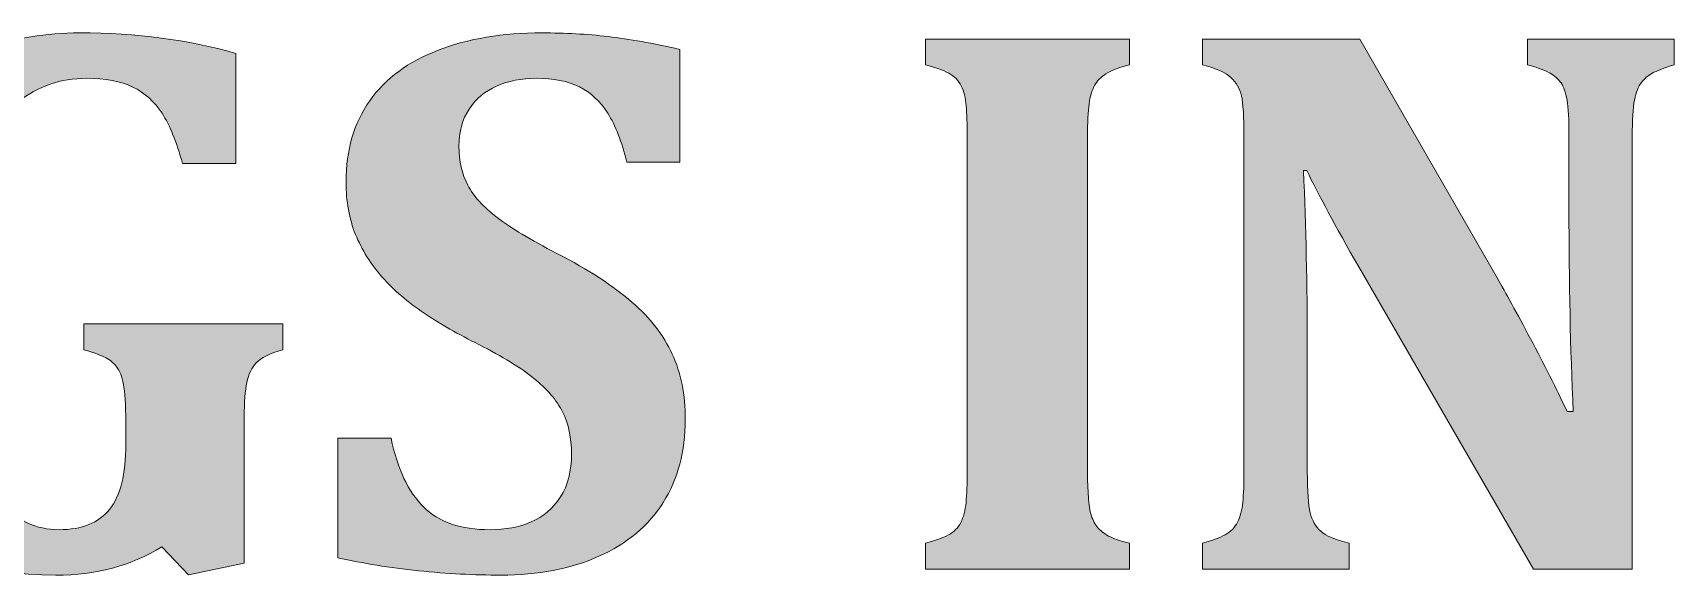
# Model space of a CAD drawing. Header units: inches. Extents: x 82 to 1005, y -733 to -347.
# Drawn here: x 412.8 to 527.7, y -733.4 to -695.4 of the extents above; entities that cross this region are included whole.
import ezdxf

# ---------------------------------------------------------------- set-up
doc = ezdxf.new("R2010")
doc.units = ezdxf.units.IN
doc.header["$MEASUREMENT"] = 0
doc.layers.add('Layer 1', color=7, linetype='Continuous')

# ---------------------------------------------------------------- blocks, each defined once
blk = doc.blocks.new('block 6')
at = {"layer": 'Layer 1', "true_color": 0x680b10}
h = blk.add_hatch(color=246, dxfattribs=at)
h.dxf.hatch_style = 2
edge = h.paths.add_edge_path()
edge.add_spline(control_points=[(427.04, -696.84), (427.04, -696.84), (427.04, -704.55), (427.04, -704.55), (427.04, -704.55), (423.32, -704.55), (423.32, -704.55), (422.9, -703.03), (422.43, -701.86), (421.89, -701.03), (421.36, -700.21), (420.67, -699.59), (419.83, -699.19), (418.99, -698.78), (417.9, -698.58), (416.58, -698.58), (414.79, -698.58), (413.2, -699.12), (411.83, -700.22), (410.45, -701.32), (409.36, -703.06), (408.57, -705.46), (407.77, -707.86), (407.37, -710.9), (407.37, -714.58), (407.37, -717.75), (407.64, -720.5), (408.17, -722.82), (408.71, -725.15), (409.52, -726.96), (410.62, -728.24), (411.71, -729.53), (413.07, -730.17), (414.68, -730.17), (416.27, -730.17), (417.45, -729.7), (418.21, -728.75), (418.97, -727.8), (419.35, -726.28), (419.35, -724.2), (419.35, -724.2), (419.35, -723.16), (419.35, -723.16), (419.35, -721.79), (419.31, -720.8), (419.22, -720.22), (419.13, -719.63), (418.99, -719.19), (418.8, -718.9), (418.61, -718.61), (418.36, -718.37), (418.05, -718.19), (417.74, -718.01), (417.2, -717.8), (416.42, -717.57), (416.42, -717.57), (416.42, -715.77), (416.42, -715.77), (416.42, -715.77), (430.33, -715.77), (430.33, -715.77), (430.33, -715.77), (430.33, -717.57), (430.33, -717.57), (429.42, -717.84), (428.81, -718.15), (428.48, -718.49), (428.16, -718.83), (427.93, -719.29), (427.82, -719.86), (427.7, -720.43), (427.64, -721.23), (427.64, -722.27), (427.64, -722.27), (427.64, -732.51), (427.64, -732.51), (427.64, -732.51), (423.73, -733.32), (423.73, -733.32), (423.73, -733.32), (421.88, -731.37), (421.88, -731.37), (419.72, -732.69), (417.25, -733.35), (414.46, -733.35), (409.17, -733.35), (405.23, -731.81), (402.63, -728.72), (400.03, -725.63), (398.73, -720.95), (398.73, -714.69), (398.73, -711.39), (399.19, -708.49), (400.12, -705.99), (401.04, -703.49), (402.32, -701.46), (403.96, -699.89), (405.6, -698.33), (407.45, -697.19), (409.5, -696.47), (411.56, -695.75), (413.77, -695.4), (416.12, -695.4), (420.09, -695.4), (423.73, -695.88), (427.04, -696.84)], knot_values=[0, 0, 0, 0, 1, 1, 1, 2, 2, 2, 3, 3, 3, 4, 4, 4, 5, 5, 5, 6, 6, 6, 7, 7, 7, 8, 8, 8, 9, 9, 9, 10, 10, 10, 11, 11, 11, 12, 12, 12, 13, 13, 13, 14, 14, 14, 15, 15, 15, 16, 16, 16, 17, 17, 17, 18, 18, 18, 19, 19, 19, 20, 20, 20, 21, 21, 21, 22, 22, 22, 23, 23, 23, 24, 24, 24, 25, 25, 25, 26, 26, 26, 27, 27, 27, 28, 28, 28, 29, 29, 29, 30, 30, 30, 31, 31, 31, 32, 32, 32, 33, 33, 33, 34, 34, 34, 35, 35, 35, 35], degree=3, periodic=1)
h = blk.add_hatch(color=246, dxfattribs=at)
h.dxf.hatch_style = 2
edge = h.paths.add_edge_path()
edge.add_spline(control_points=[(437.91, -723.76), (438.36, -725.92), (439.12, -727.52), (440.18, -728.58), (441.24, -729.64), (442.79, -730.17), (444.84, -730.17), (445.91, -730.17), (446.87, -729.99), (447.72, -729.63), (448.57, -729.27), (449.25, -728.68), (449.77, -727.88), (450.29, -727.07), (450.54, -726.06), (450.54, -724.85), (450.54, -723.72), (450.33, -722.75), (449.92, -721.93), (449.5, -721.1), (448.83, -720.32), (447.91, -719.58), (446.98, -718.83), (445.7, -718.05), (444.05, -717.21), (442.64, -716.51), (441.36, -715.77), (440.22, -715.01), (439.08, -714.25), (438.1, -713.41), (437.3, -712.5), (436.49, -711.59), (435.87, -710.58), (435.42, -709.5), (434.98, -708.41), (434.76, -707.19), (434.76, -705.83), (434.76, -703.6), (435.31, -701.71), (436.42, -700.15), (437.52, -698.59), (439.12, -697.41), (441.21, -696.61), (443.3, -695.8), (445.73, -695.4), (448.48, -695.4), (450.09, -695.4), (451.63, -695.48), (453.1, -695.66), (454.56, -695.83), (456.24, -696.13), (458.12, -696.56), (458.12, -696.56), (458.12, -704.44), (458.12, -704.44), (458.12, -704.44), (454.4, -704.44), (454.4, -704.44), (454.06, -703.01), (453.62, -701.88), (453.08, -701.03), (452.55, -700.19), (451.88, -699.57), (451.09, -699.17), (450.29, -698.78), (449.28, -698.58), (448.07, -698.58), (447.04, -698.58), (446.12, -698.76), (445.3, -699.12), (444.49, -699.48), (443.84, -700.02), (443.37, -700.73), (442.9, -701.45), (442.66, -702.32), (442.66, -703.33), (442.66, -704.38), (442.87, -705.29), (443.28, -706.06), (443.68, -706.83), (444.37, -707.58), (445.33, -708.32), (446.29, -709.05), (447.68, -709.89), (449.51, -710.83), (451.74, -711.99), (453.49, -713.12), (454.77, -714.24), (456.05, -715.35), (456.99, -716.57), (457.59, -717.88), (458.2, -719.19), (458.5, -720.72), (458.5, -722.46), (458.5, -724.69), (457.99, -726.62), (456.96, -728.26), (455.92, -729.9), (454.42, -731.16), (452.45, -732.03), (450.47, -732.91), (448.19, -733.35), (445.6, -733.35), (443.75, -733.35), (441.83, -733.25), (439.83, -733.04), (437.82, -732.83), (435.94, -732.53), (434.19, -732.13), (434.19, -732.13), (434.19, -723.76), (434.19, -723.76), (434.19, -723.76), (437.91, -723.76), (437.91, -723.76)], knot_values=[0, 0, 0, 0, 1, 1, 1, 2, 2, 2, 3, 3, 3, 4, 4, 4, 5, 5, 5, 6, 6, 6, 7, 7, 7, 8, 8, 8, 9, 9, 9, 10, 10, 10, 11, 11, 11, 12, 12, 12, 13, 13, 13, 14, 14, 14, 15, 15, 15, 16, 16, 16, 17, 17, 17, 18, 18, 18, 19, 19, 19, 20, 20, 20, 21, 21, 21, 22, 22, 22, 23, 23, 23, 24, 24, 24, 25, 25, 25, 26, 26, 26, 27, 27, 27, 28, 28, 28, 29, 29, 29, 30, 30, 30, 31, 31, 31, 32, 32, 32, 33, 33, 33, 34, 34, 34, 35, 35, 35, 36, 36, 36, 37, 37, 37, 38, 38, 38, 38], degree=3, periodic=1)
h = blk.add_hatch(color=246, dxfattribs=at)
h.dxf.hatch_style = 2
edge = h.paths.add_edge_path()
edge.add_spline(control_points=[(486.65, -726.1), (486.65, -726.73), (486.67, -727.32), (486.71, -727.86), (486.74, -728.41), (486.81, -728.85), (486.92, -729.19), (487.03, -729.54), (487.19, -729.83), (487.4, -730.06), (487.61, -730.3), (487.89, -730.5), (488.25, -730.68), (488.62, -730.85), (489.06, -731), (489.59, -731.12), (489.59, -731.12), (489.59, -732.92), (489.59, -732.92), (489.59, -732.92), (475.32, -732.92), (475.32, -732.92), (475.32, -732.92), (475.32, -731.12), (475.32, -731.12), (475.99, -730.94), (476.52, -730.75), (476.91, -730.54), (477.3, -730.33), (477.59, -730.04), (477.78, -729.67), (477.97, -729.3), (478.09, -728.83), (478.15, -728.26), (478.2, -727.69), (478.23, -726.97), (478.23, -726.1), (478.23, -726.1), (478.23, -702.65), (478.23, -702.65), (478.23, -701.78), (478.21, -701.07), (478.16, -700.5), (478.12, -699.94), (478, -699.48), (477.81, -699.1), (477.62, -698.73), (477.33, -698.44), (476.94, -698.22), (476.55, -698), (476.01, -697.81), (475.32, -697.63), (475.32, -697.63), (475.32, -695.83), (475.32, -695.83), (475.32, -695.83), (489.59, -695.83), (489.59, -695.83), (489.59, -695.83), (489.59, -697.63), (489.59, -697.63), (488.84, -697.82), (488.3, -698.04), (487.94, -698.26), (487.59, -698.49), (487.32, -698.76), (487.14, -699.09), (486.96, -699.42), (486.83, -699.84), (486.76, -700.37), (486.69, -700.89), (486.65, -701.66), (486.65, -702.68), (486.65, -702.68), (486.65, -726.1), (486.65, -726.1)], knot_values=[0, 0, 0, 0, 1, 1, 1, 2, 2, 2, 3, 3, 3, 4, 4, 4, 5, 5, 5, 6, 6, 6, 7, 7, 7, 8, 8, 8, 9, 9, 9, 10, 10, 10, 11, 11, 11, 12, 12, 12, 13, 13, 13, 14, 14, 14, 15, 15, 15, 16, 16, 16, 17, 17, 17, 18, 18, 18, 19, 19, 19, 20, 20, 20, 21, 21, 21, 22, 22, 22, 23, 23, 23, 24, 24, 24, 25, 25, 25, 25], degree=3, periodic=1)
h = blk.add_hatch(color=246, dxfattribs=at)
h.dxf.hatch_style = 2
edge = h.paths.add_edge_path()
edge.add_spline(control_points=[(527.7, -695.83), (527.7, -695.83), (527.7, -697.63), (527.7, -697.63), (526.98, -697.86), (526.47, -698.06), (526.17, -698.22), (525.87, -698.39), (525.62, -698.6), (525.41, -698.87), (525.2, -699.15), (525.04, -699.56), (524.93, -700.11), (524.82, -700.66), (524.77, -701.51), (524.77, -702.65), (524.77, -702.65), (524.77, -732.92), (524.77, -732.92), (524.77, -732.92), (517.87, -732.92), (517.87, -732.92), (517.87, -732.92), (505.64, -711.78), (505.64, -711.78), (503.99, -708.92), (502.78, -706.67), (502, -705.04), (502, -705.04), (501.76, -705.04), (501.76, -705.04), (501.94, -708.94), (502.03, -713.05), (502.03, -717.38), (502.03, -717.38), (502.03, -726.13), (502.03, -726.13), (502.03, -727.48), (502.1, -728.43), (502.23, -728.98), (502.37, -729.52), (502.61, -729.95), (502.97, -730.27), (503.32, -730.59), (503.99, -730.87), (504.96, -731.12), (504.96, -731.12), (504.96, -732.92), (504.96, -732.92), (504.96, -732.92), (494.69, -732.92), (494.69, -732.92), (494.69, -732.92), (494.69, -731.12), (494.69, -731.12), (495.36, -730.94), (495.89, -730.74), (496.28, -730.53), (496.67, -730.31), (496.96, -730.02), (497.15, -729.64), (497.34, -729.27), (497.47, -728.81), (497.52, -728.24), (497.57, -727.68), (497.6, -726.98), (497.6, -726.13), (497.6, -726.13), (497.6, -702.62), (497.6, -702.62), (497.6, -701.26), (497.54, -700.33), (497.42, -699.81), (497.31, -699.3), (497.06, -698.87), (496.69, -698.52), (496.32, -698.18), (495.65, -697.88), (494.69, -697.63), (494.69, -697.63), (494.69, -695.83), (494.69, -695.83), (494.69, -695.83), (505.7, -695.83), (505.7, -695.83), (505.7, -695.83), (515.32, -712.54), (515.32, -712.54), (515.91, -713.59), (516.69, -715.01), (517.65, -716.81), (518.61, -718.6), (519.46, -720.29), (520.21, -721.89), (520.21, -721.89), (520.64, -721.89), (520.64, -721.89), (520.44, -717.56), (520.34, -712.83), (520.34, -707.7), (520.34, -707.7), (520.34, -702.65), (520.34, -702.65), (520.34, -701.47), (520.3, -700.62), (520.21, -700.1), (520.12, -699.57), (519.97, -699.17), (519.79, -698.9), (519.59, -698.63), (519.34, -698.4), (519.02, -698.22), (518.71, -698.04), (518.18, -697.84), (517.43, -697.63), (517.43, -697.63), (517.43, -695.83), (517.43, -695.83), (517.43, -695.83), (527.7, -695.83), (527.7, -695.83)], knot_values=[0, 0, 0, 0, 1, 1, 1, 2, 2, 2, 3, 3, 3, 4, 4, 4, 5, 5, 5, 6, 6, 6, 7, 7, 7, 8, 8, 8, 9, 9, 9, 10, 10, 10, 11, 11, 11, 12, 12, 12, 13, 13, 13, 14, 14, 14, 15, 15, 15, 16, 16, 16, 17, 17, 17, 18, 18, 18, 19, 19, 19, 20, 20, 20, 21, 21, 21, 22, 22, 22, 23, 23, 23, 24, 24, 24, 25, 25, 25, 26, 26, 26, 27, 27, 27, 28, 28, 28, 29, 29, 29, 30, 30, 30, 31, 31, 31, 32, 32, 32, 33, 33, 33, 34, 34, 34, 35, 35, 35, 36, 36, 36, 37, 37, 37, 38, 38, 38, 39, 39, 39, 40, 40, 40, 40], degree=3, periodic=1)
at = {"layer": 'Layer 1', "lineweight": 0}
for points, knots in [([(427.04, -696.84), (427.04, -696.84), (427.04, -704.55), (427.04, -704.55), (427.04, -704.55), (423.32, -704.55), (423.32, -704.55), (422.9, -703.03), (422.43, -701.86), (421.89, -701.03), (421.36, -700.21), (420.67, -699.59), (419.83, -699.19), (418.99, -698.78), (417.9, -698.58), (416.58, -698.58), (414.79, -698.58), (413.2, -699.12), (411.83, -700.22), (410.45, -701.32), (409.36, -703.06), (408.57, -705.46), (407.77, -707.86), (407.37, -710.9), (407.37, -714.58), (407.37, -717.75), (407.64, -720.5), (408.17, -722.82), (408.71, -725.15), (409.52, -726.96), (410.62, -728.24), (411.71, -729.53), (413.07, -730.17), (414.68, -730.17), (416.27, -730.17), (417.45, -729.7), (418.21, -728.75), (418.97, -727.8), (419.35, -726.28), (419.35, -724.2), (419.35, -724.2), (419.35, -723.16), (419.35, -723.16), (419.35, -721.79), (419.31, -720.8), (419.22, -720.22), (419.13, -719.63), (418.99, -719.19), (418.8, -718.9), (418.61, -718.61), (418.36, -718.37), (418.05, -718.19), (417.74, -718.01), (417.2, -717.8), (416.42, -717.57), (416.42, -717.57), (416.42, -715.77), (416.42, -715.77), (416.42, -715.77), (430.33, -715.77), (430.33, -715.77), (430.33, -715.77), (430.33, -717.57), (430.33, -717.57), (429.42, -717.84), (428.81, -718.15), (428.48, -718.49), (428.16, -718.83), (427.93, -719.29), (427.82, -719.86), (427.7, -720.43), (427.64, -721.23), (427.64, -722.27), (427.64, -722.27), (427.64, -732.51), (427.64, -732.51), (427.64, -732.51), (423.73, -733.32), (423.73, -733.32), (423.73, -733.32), (421.88, -731.37), (421.88, -731.37), (419.72, -732.69), (417.25, -733.35), (414.46, -733.35), (409.17, -733.35), (405.23, -731.81), (402.63, -728.72), (400.03, -725.63), (398.73, -720.95), (398.73, -714.69), (398.73, -711.39), (399.19, -708.49), (400.12, -705.99), (401.04, -703.49), (402.32, -701.46), (403.96, -699.89), (405.6, -698.33), (407.45, -697.19), (409.5, -696.47), (411.56, -695.75), (413.77, -695.4), (416.12, -695.4), (420.09, -695.4), (423.73, -695.88), (427.04, -696.84)], [0, 0, 0, 0, 1, 1, 1, 2, 2, 2, 3, 3, 3, 4, 4, 4, 5, 5, 5, 6, 6, 6, 7, 7, 7, 8, 8, 8, 9, 9, 9, 10, 10, 10, 11, 11, 11, 12, 12, 12, 13, 13, 13, 14, 14, 14, 15, 15, 15, 16, 16, 16, 17, 17, 17, 18, 18, 18, 19, 19, 19, 20, 20, 20, 21, 21, 21, 22, 22, 22, 23, 23, 23, 24, 24, 24, 25, 25, 25, 26, 26, 26, 27, 27, 27, 28, 28, 28, 29, 29, 29, 30, 30, 30, 31, 31, 31, 32, 32, 32, 33, 33, 33, 34, 34, 34, 35, 35, 35, 35]), ([(437.91, -723.76), (438.36, -725.92), (439.12, -727.52), (440.18, -728.58), (441.24, -729.64), (442.79, -730.17), (444.84, -730.17), (445.91, -730.17), (446.87, -729.99), (447.72, -729.63), (448.57, -729.27), (449.25, -728.68), (449.77, -727.88), (450.29, -727.07), (450.54, -726.06), (450.54, -724.85), (450.54, -723.72), (450.33, -722.75), (449.92, -721.93), (449.5, -721.1), (448.83, -720.32), (447.91, -719.58), (446.98, -718.83), (445.7, -718.05), (444.05, -717.21), (442.64, -716.51), (441.36, -715.77), (440.22, -715.01), (439.08, -714.25), (438.1, -713.41), (437.3, -712.5), (436.49, -711.59), (435.87, -710.58), (435.42, -709.5), (434.98, -708.41), (434.76, -707.19), (434.76, -705.83), (434.76, -703.6), (435.31, -701.71), (436.42, -700.15), (437.52, -698.59), (439.12, -697.41), (441.21, -696.61), (443.3, -695.8), (445.73, -695.4), (448.48, -695.4), (450.09, -695.4), (451.63, -695.48), (453.1, -695.66), (454.56, -695.83), (456.24, -696.13), (458.12, -696.56), (458.12, -696.56), (458.12, -704.44), (458.12, -704.44), (458.12, -704.44), (454.4, -704.44), (454.4, -704.44), (454.06, -703.01), (453.62, -701.88), (453.08, -701.03), (452.55, -700.19), (451.88, -699.57), (451.09, -699.17), (450.29, -698.78), (449.28, -698.58), (448.07, -698.58), (447.04, -698.58), (446.12, -698.76), (445.3, -699.12), (444.49, -699.48), (443.84, -700.02), (443.37, -700.73), (442.9, -701.45), (442.66, -702.32), (442.66, -703.33), (442.66, -704.38), (442.87, -705.29), (443.28, -706.06), (443.68, -706.83), (444.37, -707.58), (445.33, -708.32), (446.29, -709.05), (447.68, -709.89), (449.51, -710.83), (451.74, -711.99), (453.49, -713.12), (454.77, -714.24), (456.05, -715.35), (456.99, -716.57), (457.59, -717.88), (458.2, -719.19), (458.5, -720.72), (458.5, -722.46), (458.5, -724.69), (457.99, -726.62), (456.96, -728.26), (455.92, -729.9), (454.42, -731.16), (452.45, -732.03), (450.47, -732.91), (448.19, -733.35), (445.6, -733.35), (443.75, -733.35), (441.83, -733.25), (439.83, -733.04), (437.82, -732.83), (435.94, -732.53), (434.19, -732.13), (434.19, -732.13), (434.19, -723.76), (434.19, -723.76), (434.19, -723.76), (437.91, -723.76), (437.91, -723.76)], [0, 0, 0, 0, 1, 1, 1, 2, 2, 2, 3, 3, 3, 4, 4, 4, 5, 5, 5, 6, 6, 6, 7, 7, 7, 8, 8, 8, 9, 9, 9, 10, 10, 10, 11, 11, 11, 12, 12, 12, 13, 13, 13, 14, 14, 14, 15, 15, 15, 16, 16, 16, 17, 17, 17, 18, 18, 18, 19, 19, 19, 20, 20, 20, 21, 21, 21, 22, 22, 22, 23, 23, 23, 24, 24, 24, 25, 25, 25, 26, 26, 26, 27, 27, 27, 28, 28, 28, 29, 29, 29, 30, 30, 30, 31, 31, 31, 32, 32, 32, 33, 33, 33, 34, 34, 34, 35, 35, 35, 36, 36, 36, 37, 37, 37, 38, 38, 38, 38]), ([(486.65, -726.1), (486.65, -726.73), (486.67, -727.32), (486.71, -727.86), (486.74, -728.41), (486.81, -728.85), (486.92, -729.19), (487.03, -729.54), (487.19, -729.83), (487.4, -730.06), (487.61, -730.3), (487.89, -730.5), (488.25, -730.68), (488.62, -730.85), (489.06, -731), (489.59, -731.12), (489.59, -731.12), (489.59, -732.92), (489.59, -732.92), (489.59, -732.92), (475.32, -732.92), (475.32, -732.92), (475.32, -732.92), (475.32, -731.12), (475.32, -731.12), (475.99, -730.94), (476.52, -730.75), (476.91, -730.54), (477.3, -730.33), (477.59, -730.04), (477.78, -729.67), (477.97, -729.3), (478.09, -728.83), (478.15, -728.26), (478.2, -727.69), (478.23, -726.97), (478.23, -726.1), (478.23, -726.1), (478.23, -702.65), (478.23, -702.65), (478.23, -701.78), (478.21, -701.07), (478.16, -700.5), (478.12, -699.94), (478, -699.48), (477.81, -699.1), (477.62, -698.73), (477.33, -698.44), (476.94, -698.22), (476.55, -698), (476.01, -697.81), (475.32, -697.63), (475.32, -697.63), (475.32, -695.83), (475.32, -695.83), (475.32, -695.83), (489.59, -695.83), (489.59, -695.83), (489.59, -695.83), (489.59, -697.63), (489.59, -697.63), (488.84, -697.82), (488.3, -698.04), (487.94, -698.26), (487.59, -698.49), (487.32, -698.76), (487.14, -699.09), (486.96, -699.42), (486.83, -699.84), (486.76, -700.37), (486.69, -700.89), (486.65, -701.66), (486.65, -702.68), (486.65, -702.68), (486.65, -726.1), (486.65, -726.1)], [0, 0, 0, 0, 1, 1, 1, 2, 2, 2, 3, 3, 3, 4, 4, 4, 5, 5, 5, 6, 6, 6, 7, 7, 7, 8, 8, 8, 9, 9, 9, 10, 10, 10, 11, 11, 11, 12, 12, 12, 13, 13, 13, 14, 14, 14, 15, 15, 15, 16, 16, 16, 17, 17, 17, 18, 18, 18, 19, 19, 19, 20, 20, 20, 21, 21, 21, 22, 22, 22, 23, 23, 23, 24, 24, 24, 25, 25, 25, 25]), ([(527.7, -695.83), (527.7, -695.83), (527.7, -697.63), (527.7, -697.63), (526.98, -697.86), (526.47, -698.06), (526.17, -698.22), (525.87, -698.39), (525.62, -698.6), (525.41, -698.87), (525.2, -699.15), (525.04, -699.56), (524.93, -700.11), (524.82, -700.66), (524.77, -701.51), (524.77, -702.65), (524.77, -702.65), (524.77, -732.92), (524.77, -732.92), (524.77, -732.92), (517.87, -732.92), (517.87, -732.92), (517.87, -732.92), (505.64, -711.78), (505.64, -711.78), (503.99, -708.92), (502.78, -706.67), (502, -705.04), (502, -705.04), (501.76, -705.04), (501.76, -705.04), (501.94, -708.94), (502.03, -713.05), (502.03, -717.38), (502.03, -717.38), (502.03, -726.13), (502.03, -726.13), (502.03, -727.48), (502.1, -728.43), (502.23, -728.98), (502.37, -729.52), (502.61, -729.95), (502.97, -730.27), (503.32, -730.59), (503.99, -730.87), (504.96, -731.12), (504.96, -731.12), (504.96, -732.92), (504.96, -732.92), (504.96, -732.92), (494.69, -732.92), (494.69, -732.92), (494.69, -732.92), (494.69, -731.12), (494.69, -731.12), (495.36, -730.94), (495.89, -730.74), (496.28, -730.53), (496.67, -730.31), (496.96, -730.02), (497.15, -729.64), (497.34, -729.27), (497.47, -728.81), (497.52, -728.24), (497.57, -727.68), (497.6, -726.98), (497.6, -726.13), (497.6, -726.13), (497.6, -702.62), (497.6, -702.62), (497.6, -701.26), (497.54, -700.33), (497.42, -699.81), (497.31, -699.3), (497.06, -698.87), (496.69, -698.52), (496.32, -698.18), (495.65, -697.88), (494.69, -697.63), (494.69, -697.63), (494.69, -695.83), (494.69, -695.83), (494.69, -695.83), (505.7, -695.83), (505.7, -695.83), (505.7, -695.83), (515.32, -712.54), (515.32, -712.54), (515.91, -713.59), (516.69, -715.01), (517.65, -716.81), (518.61, -718.6), (519.46, -720.29), (520.21, -721.89), (520.21, -721.89), (520.64, -721.89), (520.64, -721.89), (520.44, -717.56), (520.34, -712.83), (520.34, -707.7), (520.34, -707.7), (520.34, -702.65), (520.34, -702.65), (520.34, -701.47), (520.3, -700.62), (520.21, -700.1), (520.12, -699.57), (519.97, -699.17), (519.79, -698.9), (519.59, -698.63), (519.34, -698.4), (519.02, -698.22), (518.71, -698.04), (518.18, -697.84), (517.43, -697.63), (517.43, -697.63), (517.43, -695.83), (517.43, -695.83), (517.43, -695.83), (527.7, -695.83), (527.7, -695.83)], [0, 0, 0, 0, 1, 1, 1, 2, 2, 2, 3, 3, 3, 4, 4, 4, 5, 5, 5, 6, 6, 6, 7, 7, 7, 8, 8, 8, 9, 9, 9, 10, 10, 10, 11, 11, 11, 12, 12, 12, 13, 13, 13, 14, 14, 14, 15, 15, 15, 16, 16, 16, 17, 17, 17, 18, 18, 18, 19, 19, 19, 20, 20, 20, 21, 21, 21, 22, 22, 22, 23, 23, 23, 24, 24, 24, 25, 25, 25, 26, 26, 26, 27, 27, 27, 28, 28, 28, 29, 29, 29, 30, 30, 30, 31, 31, 31, 32, 32, 32, 33, 33, 33, 34, 34, 34, 35, 35, 35, 36, 36, 36, 37, 37, 37, 38, 38, 38, 39, 39, 39, 40, 40, 40, 40])]:
    blk.add_open_spline(points, degree=3, knots=knots, dxfattribs=at)
blk = doc.blocks.new('block 2')
at = {"layer": 'Layer 1'}
blk.add_blockref('block 6', (0, 0), dxfattribs=at)

msp = doc.modelspace()

# ---------------------------------------------------------------- block references
at = {"layer": 'Layer 1'}
msp.add_blockref('block 2', (0, 0), dxfattribs=at)

doc.saveas('drawing.dxf')
